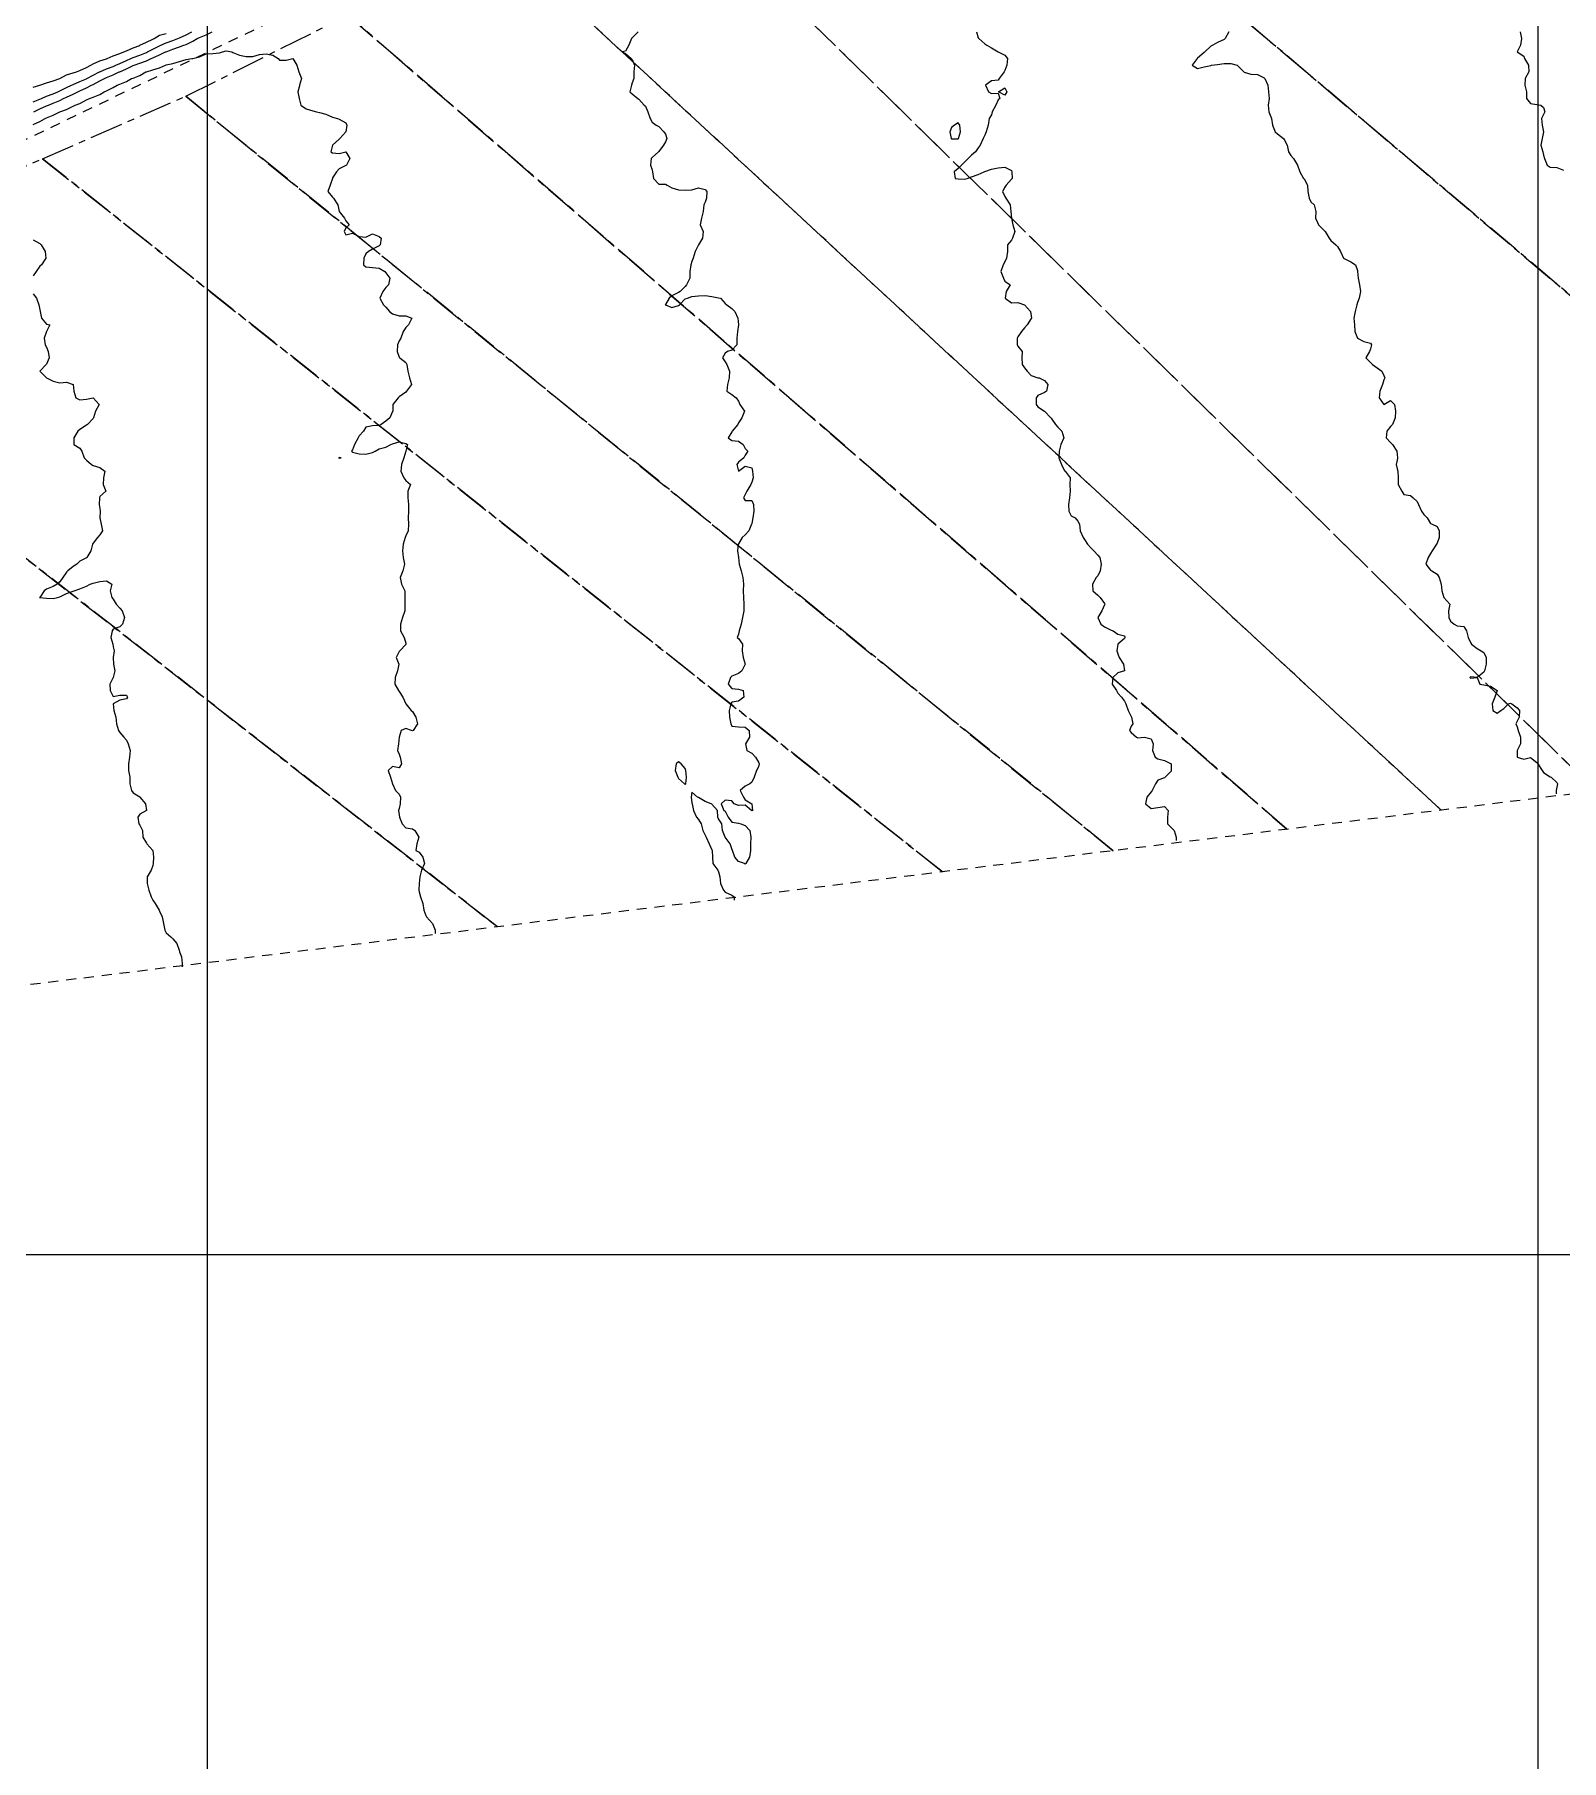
# Model space of a CAD drawing. Header units: centimetres. Extents: x 0 to 642158, y -847 to 649707.
# Drawn here: x 616853.8 to 616968.6, y 619749.4 to 619879.1 of the extents above; entities that cross this region are included whole.
import ezdxf

# ---------------------------------------------------------------- set-up
doc = ezdxf.new("R2010")
doc.units = ezdxf.units.CM
doc.header["$MEASUREMENT"] = 0
doc.linetypes.add('CENTERX2', pattern=[4, 2.5, -0.5, 0.5, -0.5])
doc.linetypes.add('JIS_02_0.7', pattern=[1.35, 0.75, -0.6])
for name, color, linetype, lineweight in [('MEV_grille', 254, 'Continuous', 9), ('WAL_parcellaire agricole', 7, 'JIS_02_0.7', 25), ('WAL_topographie 0.5', 253, 'Continuous', 20)]:
    doc.layers.add(name, color=color, linetype=linetype, lineweight=lineweight)
doc.layers.add('SPW_parcellaire cadastral', color=7, linetype='CENTERX2', lineweight=25, true_color=0xff0542)

# ---------------------------------------------------------------- blocks, each defined once
blk = doc.blocks.new('*U114')
at = {"layer": 'MEV_grille', "transparency": 33554687}
blk.add_lwpolyline([(-1338.46, 0), (1338.46, 0)], dxfattribs=at)
blk = doc.blocks.new('*U115')
at = {"layer": 'MEV_grille', "color": 0, "linetype": 'ByBlock', "lineweight": -2, "transparency": 16777216}
blk.add_blockref('*U114', (0, -2600), dxfattribs=at)
blk = doc.blocks.new('*U112')
at = {"layer": 'MEV_grille', "transparency": 33554687}
blk.add_lwpolyline([(0, 1825.48), (0, -1825.48)], dxfattribs=at)
blk = doc.blocks.new('*U113')
at = {"layer": 'MEV_grille', "color": 0, "linetype": 'ByBlock', "lineweight": -2, "transparency": 16777216}
for p in [(1500, 0), (1600, 0)]:
    blk.add_blockref('*U112', p, dxfattribs=at)

msp = doc.modelspace()

# ---------------------------------------------------------------- linework, layer by layer
at = {"layer": 'SPW_parcellaire cadastral'}
for points in [[(617007.91, 619826.75), (616920.01, 619901.11), (616969.53, 619923.26), (617063.57, 619833.64)], [(616971.18, 619822.21), (616900.03, 619891.92), (616920.01, 619901.11), (617007.91, 619826.75)], [(616959.55, 619820.77), (616888.82, 619886.26), (616900.03, 619891.92)], [(616900.03, 619891.92), (616971.18, 619822.21)], [(616947.96, 619819.34), (616877.39, 619880.52), (616888.82, 619886.26), (616959.55, 619820.77)], [(616934.91, 619817.72), (616865.21, 619874.42), (616877.39, 619880.52), (616947.96, 619819.34)], [(616922.07, 619816.14), (616854.45, 619869.72), (616865.21, 619874.42), (616934.91, 619817.72)], [(616888.64, 619812), (616828.97, 619858.63), (616854.45, 619869.72), (616922.07, 619816.14)], [(616816.54, 619803.08), (616798.41, 619819.27), (616765.17, 619808.07), (616732.17, 619796.95), (616700.64, 619832.07), (616723.72, 619831.45), (616745.31, 619833.27), (616765.34, 619836.02), (616778.23, 619839.88), (616828.97, 619858.63), (616888.64, 619812)]]:
    msp.add_lwpolyline(points, dxfattribs=at)
at = {"layer": 'WAL_parcellaire agricole'}
msp.add_lwpolyline([(616834.39, 619862.14), (616901.11, 619894.2), (616963.61, 619923.83), (616998.73, 619944.28), (617044.54, 619975.16), (617078.6, 619997.78), (617129.24, 620024.45), (617150.6, 620035.19), (617167, 620042.47), (617183.64, 620049.25), (617195.97, 620052.59), (617205.63, 620054.26), (617214.47, 620054.92), (617225.8, 620055.09), (617244.63, 620054.09), (617264.8, 620051.76), (617279.27, 620048.93), (617287.57, 620047.03), (617298.3, 620043.93), (617316.3, 620037.27), (617206.59, 619911.12), (617193.23, 619891.65), (617159.76, 619845.53), (616438.34, 619756.31)], dxfattribs=at)
at = {"layer": 'WAL_topographie 0.5'}
for points in [[(616853.75, 619873.99), (616854.25, 619874.21), (616854.36, 619874.25), (616854.75, 619874.42), (616855.25, 619874.6), (616855.6, 619874.75), (616855.75, 619874.82), (616856.25, 619875.07), (616856.63, 619875.25), (616856.75, 619875.31), (616857.25, 619875.53), (616857.75, 619875.74), (616857.77, 619875.75), (616858.25, 619876), (616858.74, 619876.25), (616858.75, 619876.25), (616859.25, 619876.47), (616859.75, 619876.66), (616859.95, 619876.75), (616860.25, 619876.89), (616860.75, 619877.11), (616861.09, 619877.25), (616861.25, 619877.32), (616861.75, 619877.52), (616862.25, 619877.72), (616862.33, 619877.75), (616862.75, 619877.95), (616863.25, 619878.21), (616863.34, 619878.25), (616863.75, 619878.43), (616864.25, 619878.61), (616864.61, 619878.75), (616864.75, 619878.81), (616865.25, 619879.04), (616865.66, 619879.25)], [(616853.75, 619875.11), (616854.24, 619875.25), (616854.25, 619875.26), (616854.75, 619875.43), (616855.25, 619875.57), (616855.75, 619875.75), (616855.76, 619875.75), (616856.25, 619876.03), (616856.75, 619876.18), (616857.01, 619876.25), (616857.25, 619876.36), (616857.75, 619876.59), (616858.08, 619876.75), (616858.25, 619876.86), (616858.75, 619877.09), (616859.25, 619877.23), (616859.31, 619877.25), (616859.75, 619877.45), (616860.25, 619877.64), (616860.57, 619877.75), (616860.75, 619877.84), (616861.25, 619878.06), (616861.75, 619878.24), (616861.77, 619878.25), (616862.25, 619878.48), (616862.75, 619878.71), (616862.83, 619878.75), (616863.25, 619879), (616863.75, 619879.14)], [(616853.79, 619873.25), (616854.25, 619873.47), (616854.75, 619873.69), (616854.9, 619873.75), (616855.25, 619873.89), (616855.75, 619874.11), (616856.02, 619874.25), (616856.25, 619874.36), (616856.75, 619874.58), (616857.1, 619874.75), (616857.25, 619874.82), (616857.75, 619875.06), (616858.12, 619875.25), (616858.25, 619875.31), (616858.75, 619875.57), (616859.1, 619875.75), (616859.25, 619875.82), (616859.75, 619876.02), (616860.22, 619876.25), (616860.25, 619876.26), (616860.75, 619876.49), (616861.25, 619876.72), (616861.33, 619876.75), (616861.75, 619876.9), (616862.25, 619877.09), (616862.62, 619877.25), (616862.75, 619877.3), (616863.25, 619877.53), (616863.7, 619877.75), (616863.75, 619877.77), (616864.25, 619877.96), (616864.75, 619878.14), (616865.07, 619878.25), (616865.25, 619878.31), (616865.75, 619878.55), (616866.08, 619878.75), (616866.25, 619878.83), (616866.75, 619879.04), (616867.19, 619879.25)], [(616899.22, 619879.25), (616898.75, 619878.82), (616898.71, 619878.75), (616898.5, 619878.25), (616898.25, 619877.81), (616898, 619877.75), (616898.25, 619877.64), (616898.69, 619877.25), (616898.75, 619877.18), (616898.94, 619876.75), (616898.89, 619876.25), (616898.89, 619875.75), (616898.75, 619875.42), (616898.7, 619875.25), (616898.58, 619874.75), (616898.75, 619874.6), (616899.19, 619874.25), (616899.25, 619874.21), (616899.67, 619873.75), (616899.75, 619873.68), (616899.94, 619873.25), (616900.1, 619872.75), (616900.25, 619872.47), (616900.55, 619872.25), (616900.75, 619872.14), (616901.14, 619871.75), (616901.25, 619871.56), (616901.37, 619871.25), (616901.25, 619870.99), (616901.12, 619870.75), (616900.75, 619870.27), (616900.73, 619870.25), (616900.25, 619869.82), (616900.19, 619869.75), (616900.14, 619869.25), (616900.25, 619868.9), (616900.29, 619868.75), (616900.35, 619868.25), (616900.75, 619867.81), (616901.25, 619867.82), (616901.38, 619867.75), (616901.75, 619867.55), (616902.25, 619867.39), (616902.75, 619867.35), (616903.25, 619867.38), (616903.75, 619867.53), (616904.25, 619867.41), (616904.37, 619867.25), (616904.35, 619866.75), (616904.25, 619866.45), (616904.14, 619866.25), (616904.08, 619865.75), (616903.97, 619865.25), (616903.86, 619864.75), (616904.1, 619864.25), (616904.04, 619863.75), (616903.75, 619863.25), (616903.75, 619863.25), (616903.49, 619862.75), (616903.34, 619862.25), (616903.25, 619861.99), (616903.17, 619861.75), (616903.08, 619861.25), (616903.08, 619860.75), (616902.84, 619860.25), (616902.75, 619860.12), (616902.37, 619859.75), (616902.25, 619859.68), (616901.75, 619859.43), (616901.54, 619859.25), (616901.25, 619858.76), (616901.24, 619858.75), (616901.25, 619858.74), (616901.75, 619858.54), (616902.25, 619858.7), (616902.31, 619858.75), (616902.75, 619859.2), (616902.92, 619859.25), (616903.25, 619859.38), (616903.75, 619859.43), (616904.25, 619859.45), (616904.75, 619859.38), (616905.25, 619859.28), (616905.39, 619859.25), (616905.75, 619858.85), (616905.88, 619858.75), (616906.25, 619858.48), (616906.46, 619858.25), (616906.69, 619857.75), (616906.75, 619857.25), (616906.75, 619857.25), (616906.75, 619857.25), (616906.67, 619856.75), (616906.63, 619856.25), (616906.61, 619855.75), (616906.25, 619855.33), (616905.92, 619855.25), (616905.75, 619855.12), (616905.54, 619854.75), (616905.75, 619854.45), (616905.86, 619854.25), (616906.08, 619853.75), (616906.04, 619853.25), (616905.93, 619852.75), (616905.88, 619852.25), (616906.25, 619852), (616906.58, 619851.75), (616906.75, 619851.5), (616906.86, 619851.25), (616907.21, 619850.75), (616907.01, 619850.25), (616906.75, 619849.88), (616906.69, 619849.75), (616906.28, 619849.25), (616906.25, 619849.19), (616905.98, 619848.75), (616906.25, 619848.56), (616906.75, 619848.5), (616907.11, 619848.25), (616907.25, 619847.96), (616907.44, 619847.75), (616907.25, 619847.45), (616907.15, 619847.25), (616906.75, 619846.92), (616906.62, 619846.75), (616906.75, 619846.25), (616907.25, 619846.61), (616907.75, 619846.5), (616907.8, 619846.25), (616907.84, 619845.75), (616907.75, 619845.42), (616907.68, 619845.25), (616907.37, 619844.75), (616907.25, 619844.5), (616907.13, 619844.25), (616907.25, 619844.04), (616907.75, 619844.03), (616907.88, 619843.75), (616907.89, 619843.25), (616907.82, 619842.75), (616907.75, 619842.31), (616907.73, 619842.25), (616907.53, 619841.75), (616907.25, 619841.45), (616907.02, 619841.25), (616906.75, 619840.79), (616906.72, 619840.75), (616906.66, 619840.25), (616906.75, 619839.75), (616906.75, 619839.75), (616906.8, 619839.25), (616906.95, 619838.75), (616907.08, 619838.25), (616907.12, 619837.75), (616907.1, 619837.25), (616907.12, 619836.75), (616907.15, 619836.25), (616907.15, 619835.75), (616907.06, 619835.25), (616906.96, 619834.75), (616906.79, 619834.25), (616906.75, 619834), (616906.65, 619833.75), (616906.75, 619833.67), (616907.06, 619833.25), (616907.03, 619832.75), (616907.11, 619832.25), (616907.25, 619831.75), (616907.25, 619831.75), (616907.25, 619831.75), (616907.01, 619831.25), (616906.75, 619831.05), (616906.25, 619830.85), (616906.14, 619830.75), (616905.97, 619830.25), (616906.25, 619829.91), (616906.75, 619829.86), (616907.11, 619829.75), (616907.14, 619829.25), (616906.75, 619828.97), (616906.25, 619828.88), (616906.18, 619828.75), (616906.05, 619828.25), (616906.06, 619827.75), (616906.16, 619827.25), (616906.25, 619827.08), (616906.75, 619827.03), (616907.25, 619827), (616907.54, 619826.75), (616907.58, 619826.25), (616907.28, 619825.75), (616907.37, 619825.25), (616907.75, 619825.05), (616908.03, 619824.75), (616908.25, 619824.38), (616908.3, 619824.25), (616908.25, 619824.03), (616908.1, 619823.75), (616907.93, 619823.25), (616907.75, 619822.87), (616907.6, 619822.75), (616907.25, 619822.58), (616906.88, 619822.25), (616907.12, 619821.75), (616907.25, 619821.54), (616907.75, 619821.25), (616907.75, 619821.25), (616907.81, 619820.75), (616907.75, 619820.71), (616907.72, 619820.75), (616907.25, 619821.14), (616906.75, 619821.12), (616906.42, 619821.25), (616906.25, 619821.46), (616905.75, 619821.52), (616905.45, 619821.25), (616905.65, 619820.75), (616905.75, 619820.7), (616905.97, 619820.25), (616906.25, 619819.88), (616906.75, 619819.79), (616906.92, 619819.75), (616907.25, 619819.62), (616907.6, 619819.25), (616907.68, 619818.75), (616907.66, 619818.25), (616907.66, 619817.75), (616907.58, 619817.25), (616907.29, 619816.75), (616907.25, 619816.72), (616907.19, 619816.75), (616906.75, 619816.9), (616906.48, 619817.25), (616906.29, 619817.75), (616906.25, 619817.87), (616906.12, 619818.25), (616905.75, 619818.75), (616905.75, 619818.75), (616905.55, 619819.25), (616905.49, 619819.75), (616905.25, 619820.12), (616905.2, 619820.25), (616905.17, 619820.75), (616904.75, 619821.21), (616904.7, 619821.25), (616904.25, 619821.41), (616903.75, 619821.73), (616903.67, 619821.75), (616903.25, 619822.11), (616903.19, 619821.75), (616903.25, 619821.33), (616903.27, 619821.25), (616903.36, 619820.75), (616903.59, 619820.25), (616903.75, 619820.08), (616903.93, 619819.75), (616904.06, 619819.25), (616904.25, 619818.89), (616904.33, 619818.75), (616904.55, 619818.25), (616904.75, 619817.78), (616904.76, 619817.75), (616904.8, 619817.25), (616904.83, 619816.75), (616905.2, 619816.25), (616905.25, 619816.13), (616905.34, 619815.75), (616905.39, 619815.25), (616905.62, 619814.75), (616905.75, 619814.6), (616906.25, 619814.37), (616906.42, 619814.25), (616906.42, 619814)], [(616924.63, 619879.25), (616924.75, 619878.81), (616924.8, 619878.75), (616925.25, 619878.37), (616925.4, 619878.25), (616925.75, 619878.07), (616926.25, 619877.75), (616926.25, 619877.75), (616926.75, 619877.5), (616926.95, 619877.25), (616926.91, 619876.75), (616926.75, 619876.36), (616926.7, 619876.25), (616926.33, 619875.75), (616926.25, 619875.63), (616925.75, 619875.57), (616925.32, 619875.25), (616925.54, 619874.75), (616925.75, 619874.63), (616926.25, 619874.65), (616926.39, 619874.25), (616926.25, 619874.14), (616926.09, 619873.75), (616925.82, 619873.25), (616925.75, 619873.02), (616925.58, 619872.75), (616925.52, 619872.25), (616925.36, 619871.75), (616925.25, 619871.5), (616925.14, 619871.25), (616924.91, 619870.75), (616924.75, 619870.55), (616924.55, 619870.25), (616924.25, 619870), (616924.01, 619869.75), (616923.75, 619869.48), (616923.51, 619869.25), (616923.25, 619868.98), (616922.96, 619868.75), (616923.02, 619868.25), (616923.25, 619868.21), (616923.75, 619868.19), (616923.94, 619868.25), (616924.25, 619868.37), (616924.75, 619868.55), (616925.2, 619868.75), (616925.25, 619868.77), (616925.75, 619868.93), (616926.25, 619869.04), (616926.75, 619869.1), (616927.25, 619868.85), (616927.29, 619868.75), (616927.31, 619868.25), (616927.25, 619868.2), (616926.85, 619867.75), (616926.75, 619867.58), (616926.58, 619867.25), (616926.75, 619866.89), (616926.84, 619866.75), (616927.15, 619866.25), (616927.22, 619865.75), (616927.25, 619865.25), (616927.25, 619865.25), (616927.37, 619864.75), (616927.51, 619864.25), (616927.34, 619863.75), (616927.25, 619863.6), (616926.97, 619863.25), (616926.95, 619862.75), (616926.89, 619862.25), (616926.75, 619861.98), (616926.63, 619861.75), (616926.45, 619861.25), (616926.65, 619860.75), (616926.75, 619860.53), (616927.17, 619860.25), (616926.87, 619859.75), (616926.79, 619859.25), (616927.25, 619858.89), (616927.75, 619858.92), (616928.25, 619858.75), (616928.25, 619858.75), (616928.7, 619858.25), (616928.75, 619857.92), (616928.76, 619857.75), (616928.75, 619857.73), (616928.45, 619857.25), (616928.25, 619857.01), (616928.02, 619856.75), (616927.75, 619856.35), (616927.68, 619856.25), (616927.68, 619855.75), (616927.75, 619855.64), (616928.07, 619855.25), (616928.04, 619854.75), (616928.07, 619854.25), (616928.25, 619854.02), (616928.44, 619853.75), (616928.75, 619853.44), (616929.25, 619853.27), (616929.33, 619853.25), (616929.75, 619853.06), (616929.99, 619852.75), (616929.89, 619852.25), (616929.75, 619852.16), (616929.25, 619851.94), (616929.11, 619851.75), (616929.11, 619851.25), (616929.25, 619851.09), (616929.75, 619850.75), (616929.75, 619850.75), (616930.23, 619850.25), (616930.25, 619850.23), (616930.57, 619849.75), (616930.75, 619849.54), (616931.05, 619849.25), (616931.19, 619848.75), (616930.98, 619848.25), (616930.85, 619847.75), (616930.83, 619847.25), (616931.02, 619846.75), (616931.25, 619846.28), (616931.29, 619846.25), (616931.68, 619845.75), (616931.64, 619845.25), (616931.66, 619844.75), (616931.62, 619844.25), (616931.54, 619843.75), (616931.57, 619843.25), (616931.75, 619842.88), (616932.04, 619842.75), (616932.25, 619842.5), (616932.37, 619842.25), (616932.42, 619841.75), (616932.64, 619841.25), (616932.75, 619841.1), (616932.97, 619840.75), (616933.25, 619840.45), (616933.45, 619840.25), (616933.75, 619839.93), (616933.9, 619839.75), (616933.99, 619839.25), (616933.93, 619838.75), (616933.75, 619838.38), (616933.63, 619838.25), (616933.34, 619837.75), (616933.38, 619837.25), (616933.75, 619836.92), (616933.92, 619836.75), (616934.25, 619836.29), (616934.27, 619836.25), (616934.25, 619836.21), (616934.05, 619835.75), (616933.75, 619835.25), (616933.97, 619834.75), (616934.25, 619834.55), (616934.75, 619834.29), (616934.89, 619834.25), (616935.25, 619834), (616935.75, 619833.86), (616935.79, 619833.75), (616935.75, 619833.68), (616935.25, 619833.25), (616935.25, 619833.25), (616935.18, 619832.75), (616935.25, 619832.53), (616935.35, 619832.25), (616935.69, 619831.75), (616935.75, 619831.25), (616935.75, 619831.25), (616935.75, 619831.25), (616935.25, 619831.1), (616934.88, 619830.75), (616934.82, 619830.25), (616935.14, 619829.75), (616935.25, 619829.56), (616935.52, 619829.25), (616935.75, 619828.96), (616935.86, 619828.75), (616936.04, 619828.25), (616936.25, 619827.81), (616936.28, 619827.75), (616936.38, 619827.25), (616936.25, 619827.08), (616936.14, 619826.75), (616936.25, 619826.6), (616936.66, 619826.25), (616936.75, 619826.21), (616937.25, 619826.25), (616937.25, 619826.25), (616937.25, 619826.25), (616937.75, 619826.14), (616937.91, 619825.75), (616937.86, 619825.25), (616938.07, 619824.75), (616938.25, 619824.62), (616938.75, 619824.51), (616939.25, 619824.25), (616939.25, 619824.25), (616939.27, 619823.75), (616939.25, 619823.71), (616938.82, 619823.25), (616938.75, 619823.21), (616938.25, 619823.03), (616938.08, 619822.75), (616937.84, 619822.25), (616937.75, 619822.14), (616937.42, 619821.75), (616937.32, 619821.25), (616937.75, 619820.89), (616938.25, 619820.97), (616938.75, 619821.04), (616939.03, 619820.75), (616938.99, 619820.25), (616938.99, 619819.75), (616939.25, 619819.46), (616939.48, 619819.25), (616939.64, 619818.75), (616939.64, 619818.5)], [(616943.6, 619879.25), (616943.33, 619878.75), (616943.25, 619878.68), (616942.75, 619878.47), (616942.39, 619878.25), (616942.25, 619878.19), (616941.78, 619877.75), (616941.75, 619877.72), (616941.25, 619877.27), (616941.22, 619877.25), (616940.85, 619876.75), (616941.25, 619876.51), (616941.75, 619876.63), (616942.25, 619876.74), (616942.29, 619876.75), (616942.75, 619876.81), (616943.25, 619876.89), (616943.75, 619876.89), (616944.23, 619876.75), (616944.25, 619876.73), (616944.71, 619876.25), (616944.75, 619876.23), (616945.25, 619876.09), (616945.75, 619876.05), (616946.25, 619875.81), (616946.31, 619875.75), (616946.53, 619875.25), (616946.57, 619874.75), (616946.63, 619874.25), (616946.55, 619873.75), (616946.6, 619873.25), (616946.75, 619872.88), (616946.81, 619872.75), (616946.87, 619872.25), (616947.08, 619871.75), (616947.25, 619871.6), (616947.69, 619871.25), (616947.75, 619871.16), (616947.97, 619870.75), (616948.08, 619870.25), (616948.25, 619869.98), (616948.45, 619869.75), (616948.75, 619869.25), (616948.75, 619869.25), (616948.93, 619868.75), (616949.21, 619868.25), (616949.25, 619868.21), (616949.5, 619867.75), (616949.54, 619867.25), (616949.64, 619866.75), (616949.75, 619866.48), (616950, 619866.25), (616950.12, 619865.75), (616950.1, 619865.25), (616950.25, 619864.92), (616950.33, 619864.75), (616950.75, 619864.33), (616950.82, 619864.25), (616951.14, 619863.75), (616951.25, 619863.58), (616951.63, 619863.25), (616951.75, 619863.13), (616951.98, 619862.75), (616952.21, 619862.25), (616952.25, 619862.23), (616952.75, 619861.98), (616953.11, 619861.75), (616953.25, 619861.32), (616953.27, 619861.25), (616953.3, 619860.75), (616953.4, 619860.25), (616953.49, 619859.75), (616953.39, 619859.25), (616953.25, 619858.92), (616953.2, 619858.75), (616953.09, 619858.25), (616952.99, 619857.75), (616953.03, 619857.25), (616953.06, 619856.75), (616953.25, 619856.25), (616953.25, 619856.25), (616953.75, 619855.99), (616954.25, 619855.87), (616954.32, 619855.75), (616954.25, 619855.45), (616954.17, 619855.25), (616953.89, 619854.75), (616954.25, 619854.42), (616954.39, 619854.25), (616954.75, 619854.01), (616955.09, 619853.75), (616955.25, 619853.44), (616955.32, 619853.25), (616955.25, 619853.1), (616955.13, 619852.75), (616954.94, 619852.25), (616954.89, 619851.75), (616955.25, 619851.25), (616955.75, 619851.55), (616956.05, 619851.25), (616956.11, 619850.75), (616956.08, 619850.25), (616955.89, 619849.75), (616955.75, 619849.61), (616955.46, 619849.25), (616955.41, 619848.75), (616955.75, 619848.41), (616955.88, 619848.25), (616956.22, 619847.75), (616956.25, 619847.5), (616956.27, 619847.25), (616956.25, 619847.08), (616956.16, 619846.75), (616956.25, 619846.42), (616956.29, 619846.25), (616956.31, 619845.75), (616956.32, 619845.25), (616956.6, 619844.75), (616956.75, 619844.48), (616957.25, 619844.42), (616957.44, 619844.25), (616957.75, 619843.97), (616957.84, 619843.75), (616958.08, 619843.25), (616958.25, 619843), (616958.5, 619842.75), (616958.75, 619842.31), (616958.88, 619842.25), (616959.25, 619842.08), (616959.41, 619841.75), (616959.41, 619841.25), (616959.25, 619840.83), (616959.21, 619840.75), (616958.88, 619840.25), (616958.75, 619840.05), (616958.58, 619839.75), (616958.4, 619839.25), (616958.75, 619838.81), (616958.85, 619838.75), (616959.25, 619838.5), (616959.41, 619838.25), (616959.54, 619837.75), (616959.59, 619837.25), (616959.75, 619836.75), (616959.75, 619836.75), (616960.2, 619836.25), (616960.11, 619835.75), (616960.13, 619835.25), (616960.25, 619834.98), (616960.53, 619834.75), (616960.75, 619834.61), (616961.25, 619834.56), (616961.45, 619834.25), (616961.57, 619833.75), (616961.75, 619833.38), (616961.82, 619833.25), (616962.25, 619832.92), (616962.55, 619832.75), (616962.75, 619832.61), (616962.94, 619832.25), (616962.94, 619831.75), (616962.81, 619831.25), (616962.75, 619831.15), (616962.25, 619830.75), (616962.45, 619830.25), (616962.75, 619830.18), (616963.25, 619830.08), (616963.75, 619829.75), (616963.75, 619829.75), (616963.75, 619829.75), (616963.58, 619829.25), (616963.39, 619828.75), (616963.42, 619828.25), (616963.75, 619828.06), (616964.02, 619828.25), (616964.25, 619828.42), (616964.61, 619828.75), (616964.75, 619828.81), (616964.85, 619828.75), (616965.25, 619828.46), (616965.44, 619828.25), (616965.41, 619827.75), (616965.25, 619827.45), (616965.15, 619827.25), (616965.25, 619827.03), (616965.34, 619826.75), (616965.51, 619826.25), (616965.51, 619825.75), (616965.25, 619825.25), (616965.25, 619824.75), (616965.75, 619824.61), (616966.25, 619824.72), (616966.75, 619824.35), (616966.81, 619824.25), (616967.14, 619823.75), (616967.25, 619823.61), (616967.75, 619823.28), (616967.81, 619823.25), (616968.25, 619822.85), (616968.3, 619822.75), (616968.25, 619822.5), (616968.2, 619822.25), (616968.2, 619822)], [(616965.49, 619879.25), (616965.59, 619878.75), (616965.5, 619878.25), (616965.25, 619877.75), (616965.75, 619877.42), (616965.81, 619877.25), (616966.11, 619876.75), (616966.14, 619876.25), (616965.87, 619875.75), (616965.84, 619875.25), (616965.95, 619874.75), (616965.95, 619874.25), (616966.25, 619873.88), (616966.75, 619873.81), (616967.05, 619873.75), (616967.25, 619873.58), (616967.33, 619873.25), (616967.25, 619873.05), (616967.08, 619872.75), (616967.14, 619872.25), (616967.25, 619871.75), (616967.25, 619871.75), (616967.25, 619871.75), (616967.14, 619871.25), (616967.04, 619870.75), (616967.18, 619870.25), (616967.25, 619870), (616967.31, 619869.75), (616967.52, 619869.25), (616967.75, 619869.1), (616968.25, 619869.06), (616968.75, 619868.86)], [(616853.75, 619872.3), (616854.25, 619872.52), (616854.64, 619872.75), (616854.75, 619872.8), (616855.25, 619873.01), (616855.75, 619873.25), (616855.75, 619873.25), (616856.25, 619873.43), (616856.75, 619873.68), (616856.89, 619873.75), (616857.25, 619873.88), (616857.75, 619874.14), (616857.97, 619874.25), (616858.25, 619874.35), (616858.75, 619874.54), (616859.09, 619874.75), (616859.25, 619874.83), (616859.75, 619875.09), (616860.05, 619875.25), (616860.25, 619875.32), (616860.75, 619875.53), (616861.13, 619875.75), (616861.25, 619875.79), (616861.75, 619875.98), (616862.22, 619876.25), (616862.25, 619876.26), (616862.75, 619876.4), (616863.25, 619876.56), (616863.7, 619876.75), (616863.75, 619876.77), (616864.25, 619876.87), (616864.75, 619877.03), (616865.25, 619877.17), (616865.67, 619877.25), (616865.75, 619877.26), (616866.25, 619877.38), (616866.75, 619877.61), (616867.25, 619877.63), (616867.75, 619877.68), (616867.97, 619877.75), (616868.25, 619877.83), (616868.67, 619877.75), (616868.75, 619877.72), (616869.25, 619877.52), (616869.75, 619877.41), (616870.25, 619877.41), (616870.75, 619877.55), (616871.25, 619877.62), (616871.75, 619877.51), (616872.15, 619877.25), (616872.25, 619877.14), (616872.75, 619877.12), (616873.25, 619877.25), (616873.25, 619877.25), (616873.25, 619877.25), (616873.57, 619876.75), (616873.7, 619876.25), (616873.75, 619876.12), (616873.9, 619875.75), (616873.77, 619875.25), (616873.75, 619875.2), (616873.63, 619874.75), (616873.73, 619874.25), (616873.75, 619874.15), (616873.86, 619873.75), (616874.25, 619873.48), (616874.75, 619873.33), (616875.03, 619873.25), (616875.25, 619873.19), (616875.75, 619873.08), (616876.25, 619872.86), (616876.61, 619872.75), (616876.75, 619872.69), (616877.25, 619872.43), (616877.32, 619872.25), (616877.25, 619871.75), (616877.25, 619871.75), (616876.8, 619871.25), (616876.75, 619871.2), (616876.25, 619870.75), (616876.25, 619870.75), (616876.12, 619870.25), (616876.25, 619870.18), (616876.75, 619870.12), (616877.25, 619870.25), (616877.25, 619870.25), (616877.25, 619870.25), (616877.55, 619869.75), (616877.28, 619869.25), (616877.25, 619869.21), (616876.75, 619868.97), (616876.54, 619868.75), (616876.25, 619868.29), (616876.24, 619868.25), (616876.07, 619867.75), (616875.88, 619867.25), (616876.25, 619866.84), (616876.31, 619866.75), (616876.63, 619866.25), (616876.75, 619865.75), (616876.75, 619865.75), (616877.14, 619865.25), (616877.25, 619865.05), (616877.5, 619864.75), (616877.25, 619864.54), (616877.12, 619864.25), (616877.25, 619864), (616877.75, 619864.14), (616878.25, 619863.89), (616878.75, 619863.83), (616879.25, 619864.09), (616879.75, 619863.89), (616879.89, 619863.75), (616879.83, 619863.25), (616879.75, 619863.18), (616879.25, 619862.93), (616878.95, 619862.75), (616878.75, 619862.57), (616878.59, 619862.25), (616878.56, 619861.75), (616878.75, 619861.6), (616879.25, 619861.54), (616879.75, 619861.49), (616880.18, 619861.25), (616880.25, 619861.15), (616880.55, 619860.75), (616880.44, 619860.25), (616880.25, 619860.04), (616880.03, 619859.75), (616879.8, 619859.25), (616880.08, 619858.75), (616880.25, 619858.57), (616880.52, 619858.25), (616880.75, 619858.06), (616881.25, 619857.91), (616881.75, 619857.93), (616882.19, 619857.75), (616881.95, 619857.25), (616881.75, 619857.04), (616881.54, 619856.75), (616881.37, 619856.25), (616881.25, 619856.04), (616881.13, 619855.75), (616881.09, 619855.25), (616881.25, 619854.82), (616881.29, 619854.75), (616881.75, 619854.41), (616881.83, 619854.25), (616881.89, 619853.75), (616882.03, 619853.25), (616882.17, 619852.75), (616881.81, 619852.25), (616881.75, 619852.18), (616881.25, 619851.82), (616881.17, 619851.75), (616880.78, 619851.25), (616880.78, 619850.75), (616880.75, 619850.72), (616880.54, 619850.25), (616880.25, 619850), (616879.9, 619849.75), (616879.75, 619849.67), (616879.25, 619849.65), (616878.75, 619849.55), (616878.58, 619849.25), (616878.25, 619848.89), (616878.17, 619848.75), (616877.88, 619848.25), (616877.75, 619847.85), (616877.66, 619847.75), (616877.75, 619847.68), (616878.25, 619847.54), (616878.75, 619847.52), (616879.25, 619847.65), (616879.44, 619847.75), (616879.75, 619847.93), (616880.25, 619848.04), (616880.61, 619848.25), (616880.75, 619848.31), (616881.25, 619848.44), (616881.75, 619848.33), (616881.88, 619848.25), (616881.75, 619847.75), (616881.75, 619847.75), (616881.59, 619847.25), (616881.42, 619846.75), (616881.37, 619846.25), (616881.6, 619845.75), (616881.75, 619845.55), (616882.1, 619845.25), (616881.91, 619844.75), (616881.89, 619844.25), (616881.95, 619843.75), (616881.95, 619843.25), (616881.92, 619842.75), (616881.94, 619842.25), (616881.93, 619841.75), (616881.75, 619841.39), (616881.71, 619841.25), (616881.56, 619840.75), (616881.49, 619840.25), (616881.55, 619839.75), (616881.66, 619839.25), (616881.52, 619838.75), (616881.32, 619838.25), (616881.42, 619837.75), (616881.68, 619837.25), (616881.67, 619836.75), (616881.68, 619836.25), (616881.67, 619835.75), (616881.49, 619835.25), (616881.34, 619834.75), (616881.34, 619834.25), (616881.62, 619833.75), (616881.75, 619833.33), (616881.76, 619833.25), (616881.75, 619833.21), (616881.29, 619832.75), (616881.25, 619832.69), (616881.02, 619832.25), (616881.23, 619831.75), (616881.13, 619831.25), (616880.94, 619830.75), (616880.92, 619830.25), (616881.19, 619829.75), (616881.25, 619829.69), (616881.53, 619829.25), (616881.75, 619828.75), (616881.75, 619828.75), (616882.16, 619828.25), (616882.25, 619828.18), (616882.49, 619827.75), (616882.62, 619827.25), (616882.3, 619826.75), (616882.25, 619826.73), (616882.17, 619826.75), (616881.75, 619826.9), (616881.39, 619826.75), (616881.25, 619826.25), (616881.25, 619826.25), (616881.19, 619825.75), (616881.13, 619825.25), (616881.25, 619824.97), (616881.32, 619824.75), (616881.42, 619824.25), (616881.25, 619823.96), (616880.75, 619824.05), (616880.43, 619823.75), (616880.59, 619823.25), (616880.75, 619822.75), (616880.75, 619822.75), (616880.98, 619822.25), (616881.25, 619821.98), (616881.35, 619821.75), (616881.33, 619821.25), (616881.25, 619820.89), (616881.2, 619820.75), (616881.25, 619820.42), (616881.28, 619820.25), (616881.48, 619819.75), (616881.75, 619819.45), (616882.25, 619819.37), (616882.43, 619819.25), (616882.73, 619818.75), (616882.57, 619818.25), (616882.5, 619817.75), (616882.75, 619817.61), (616883.02, 619817.25), (616883.16, 619816.75), (616882.92, 619816.25), (616882.81, 619815.75), (616882.75, 619815.25), (616882.75, 619815.25), (616882.72, 619814.75), (616882.75, 619814.64), (616882.85, 619814.25), (616883.03, 619813.75), (616883.11, 619813.25), (616883.25, 619812.86), (616883.31, 619812.75), (616883.75, 619812.25), (616883.75, 619812.25), (616883.95, 619811.75), (616883.95, 619811.5)], [(616926.92, 619874.75), (616926.75, 619874.49), (616926.29, 619874.75), (616926.75, 619875.06), (616926.92, 619874.75)], [(616923.25, 619871.23), (616923.27, 619871.25), (616923.43, 619871.75), (616923.39, 619872.25), (616923.25, 619872.42), (616922.98, 619872.25), (616922.75, 619872.08), (616922.62, 619871.75), (616922.72, 619871.25), (616922.75, 619871.22), (616923.25, 619871.23)], [(616853.75, 619863.64), (616854.25, 619863.35), (616854.34, 619863.25), (616854.64, 619862.75), (616854.69, 619862.25), (616854.36, 619861.75), (616854.25, 619861.64), (616853.97, 619861.25), (616853.75, 619860.92)], [(616853.75, 619859.57), (616853.99, 619859.25), (616854.17, 619858.75), (616854.25, 619858.38), (616854.28, 619858.25), (616854.37, 619857.75), (616854.75, 619857.3), (616855, 619857.25), (616854.75, 619856.75), (616854.75, 619856.75), (616854.58, 619856.25), (616854.64, 619855.75), (616854.75, 619855.56), (616854.88, 619855.25), (616854.94, 619854.75), (616854.75, 619854.28), (616854.72, 619854.25), (616854.25, 619853.75), (616854.75, 619853.25), (616854.75, 619853.25), (616855.25, 619853.02), (616855.75, 619852.89), (616856.25, 619852.93), (616856.75, 619852.75), (616856.75, 619852.75), (616856.81, 619852.25), (616856.95, 619851.75), (616857.25, 619851.61), (616857.75, 619851.66), (616858.25, 619851.75), (616858.25, 619851.75), (616858.25, 619851.75), (616858.7, 619851.25), (616858.42, 619850.75), (616858.28, 619850.25), (616858.25, 619850.2), (616857.82, 619849.75), (616857.75, 619849.7), (616857.25, 619849.38), (616857.09, 619849.25), (616856.79, 619848.75), (616856.8, 619848.25), (616857.25, 619847.97), (616857.4, 619847.75), (616857.58, 619847.25), (616857.75, 619847.06), (616858.13, 619846.75), (616858.25, 619846.68), (616858.75, 619846.51), (616859.14, 619846.25), (616859.02, 619845.75), (616859.01, 619845.25), (616859.2, 619844.75), (616858.75, 619844.34), (616858.72, 619844.25), (616858.7, 619843.75), (616858.75, 619843.45), (616858.79, 619843.25), (616858.75, 619842.75), (616858.86, 619842.25), (616858.95, 619841.75), (616858.75, 619841.47), (616858.57, 619841.25), (616858.25, 619840.84), (616858.2, 619840.75), (616858.09, 619840.25), (616857.77, 619839.75), (616857.75, 619839.74), (616857.25, 619839.48), (616857.02, 619839.25), (616856.75, 619839.08), (616856.35, 619838.75), (616856.25, 619838.66), (616855.98, 619838.25), (616855.75, 619837.93), (616855.54, 619837.75), (616855.25, 619837.58), (616854.75, 619837.37), (616854.56, 619837.25), (616854.25, 619836.76), (616854.23, 619836.75), (616854.25, 619836.74), (616854.75, 619836.71), (616855.25, 619836.67), (616855.58, 619836.75), (616855.75, 619836.81), (616856.25, 619837.04), (616856.75, 619837.22), (616856.82, 619837.25), (616857.25, 619837.41), (616857.75, 619837.61), (616858.03, 619837.75), (616858.25, 619837.84), (616858.75, 619837.95), (616859.25, 619838.01), (616859.65, 619837.75), (616859.54, 619837.25), (616859.66, 619836.75), (616859.75, 619836.63), (616859.98, 619836.25), (616860.25, 619835.94), (616860.43, 619835.75), (616860.62, 619835.25), (616860.45, 619834.75), (616860.25, 619834.55), (616859.75, 619834.37), (616859.67, 619834.25), (616859.59, 619833.75), (616859.72, 619833.25), (616859.75, 619833.04), (616859.83, 619832.75), (616859.75, 619832.25), (616859.77, 619831.75), (616859.89, 619831.25), (616859.75, 619830.75), (616859.75, 619830.75), (616859.5, 619830.25), (616859.54, 619829.75), (616859.75, 619829.3), (616860.25, 619829.4), (616860.75, 619829.42), (616860.84, 619829.25), (616860.75, 619829.14), (616860.25, 619829.03), (616859.75, 619828.75), (616859.81, 619828.25), (616859.96, 619827.75), (616860, 619827.25), (616860.17, 619826.75), (616860.25, 619826.6), (616860.57, 619826.25), (616860.75, 619826.02), (616860.89, 619825.75), (616861.03, 619825.25), (616860.99, 619824.75), (616860.92, 619824.25), (616860.92, 619823.75), (616861, 619823.25), (616861.01, 619822.75), (616861.14, 619822.25), (616861.25, 619822.06), (616861.75, 619821.78), (616861.77, 619821.75), (616862.18, 619821.25), (616862.25, 619820.75), (616862.25, 619820.75), (616862.25, 619820.75), (616861.75, 619820.46), (616861.61, 619820.25), (616861.68, 619819.75), (616861.75, 619819.65), (616861.97, 619819.25), (616861.98, 619818.75), (616862.25, 619818.28), (616862.28, 619818.25), (616862.75, 619817.75), (616862.75, 619817.75), (616862.79, 619817.25), (616862.77, 619816.75), (616862.75, 619816.62), (616862.61, 619816.25), (616862.31, 619815.75), (616862.32, 619815.25), (616862.45, 619814.75), (616862.62, 619814.25), (616862.75, 619814.01), (616862.92, 619813.75), (616863.22, 619813.25), (616863.25, 619813.19), (616863.44, 619812.75), (616863.55, 619812.25), (616863.64, 619811.75), (616863.75, 619811.55), (616864.09, 619811.25), (616864.25, 619811.11), (616864.54, 619810.75), (616864.72, 619810.25), (616864.75, 619810.12), (616864.89, 619809.75), (616864.93, 619809.25), (616864.93, 619809)], [(616876.75, 619847.22), (616876.88, 619847.25), (616876.75, 619847.27), (616876.69, 619847.25), (616876.75, 619847.22)], [(616961.75, 619830.68), (616962.25, 619830.75), (616961.75, 619830.78), (616961.71, 619830.75), (616961.75, 619830.68)], [(616902.75, 619822.69), (616902.8, 619822.75), (616902.84, 619823.25), (616902.79, 619823.75), (616902.75, 619823.89), (616902.45, 619824.25), (616902.25, 619824.39), (616902.07, 619824.25), (616902, 619823.75), (616902.19, 619823.25), (616902.25, 619823.14), (616902.7, 619822.75), (616902.75, 619822.69)]]:
    msp.add_lwpolyline(points, dxfattribs=at)

# ---------------------------------------------------------------- block references
at = {"layer": 'MEV_grille', "transparency": 33554687}
for name, p in [('*U113', (615366.81, 620593.64)), ('*U115', (616669.48, 622387.38))]:
    msp.add_blockref(name, p, dxfattribs=at)

doc.saveas('drawing.dxf')
